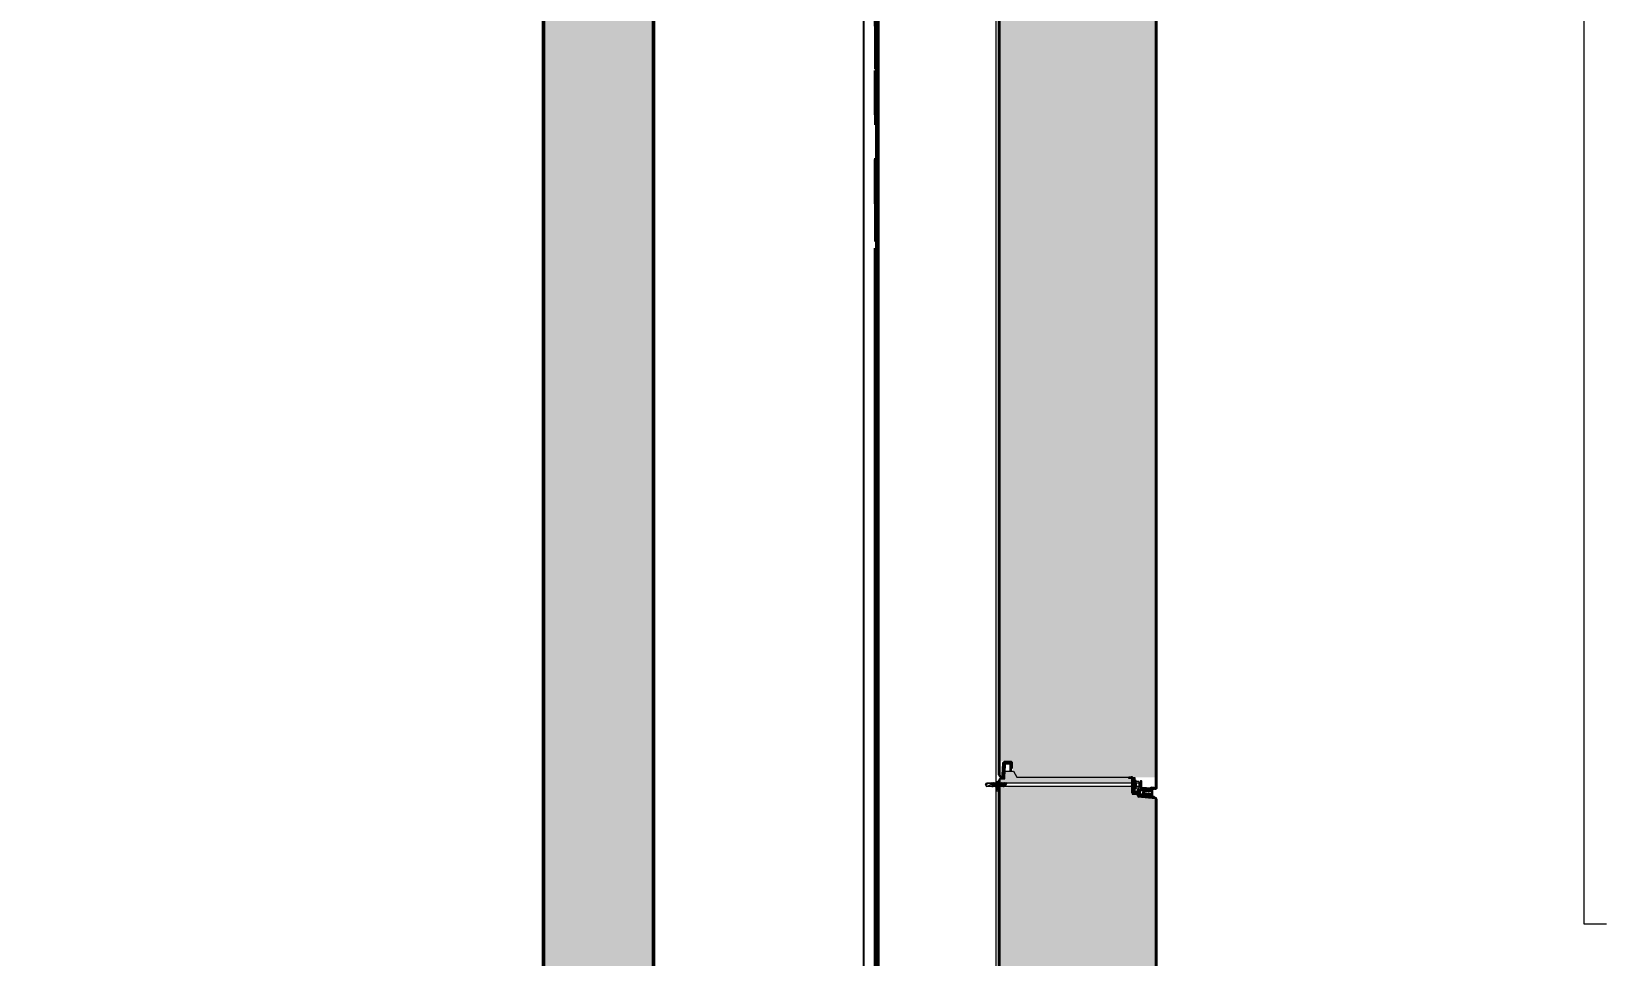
# Model space of a CAD drawing. Header units: millimetres. Extents: x -54677 to 188015, y -4000 to 32873.
# Drawn here: x 184996 to 186999, y 24427 to 25602 of the extents above; entities that cross this region are included whole.
import ezdxf

# ---------------------------------------------------------------- set-up
doc = ezdxf.new("R2010")
doc.units = ezdxf.units.MM
doc.header["$MEASUREMENT"] = 0
doc.linetypes.add('Dashed', pattern=[112.888889, 56.444445, -56.444445])
doc.linetypes.add('Double Dashed', pattern=[218.722215, 105.83333, -42.333331, 28.222222, -42.333331])
for name, color, linetype, lineweight in [('2D Layer_Pen_No__1', 7, 'Continuous', 13), ('2D Layer_Pen_No__173', 1, 'Continuous', 18), ('2D Layer_Pen_No__194', 7, 'Continuous', 25), ('2D Layer_Pen_No__3', 7, 'Continuous', 18), ('2D Layer_Pen_No__4', 7, 'Continuous', 20), ('2D Layer_Pen_No__5', 7, 'Continuous', 25), ('2D Layer_Pen_No__7', 7, 'Continuous', 35), ('New_2D Layer_Pen_No__1', 7, 'Continuous', 13), ('New_2D Layer_Pen_No__87', 8, 'Continuous', 20), ('New_2D Layer_Pen_No__88', 8, 'Continuous', 20)]:
    doc.layers.add(name, color=color, linetype=linetype, lineweight=lineweight)
for name, color, linetype, lineweight, true_color in [('2D Layer_Pen_No__241', 7, 'Continuous', 13, 0xc30c20), ('2D Layer_Pen_No__81', 7, 'Continuous', 20, 0x6a6a6a), ('New_2D Layer_Pen_No__147', 7, 'Continuous', 0, 0x606060), ('New_2D Layer_Pen_No__27', 7, 'Continuous', 50, 0x2a2a2a)]:
    doc.layers.add(name, color=color, linetype=linetype, lineweight=lineweight, true_color=true_color)
doc.layers.add('New_2D Layer', color=7, linetype='Continuous')
doc.styles.add('GENERATED_STYLE_1', font='')
doc.styles.get('GENERATED_STYLE_1').set_extended_font_data('Arial')
doc.dimstyles.new('GENERATED_STYLE__1', dxfattribs={"dimtxt": 50, "dimasz": 19, "dimexe": 0.18, "dimexo": 50, "dimgap": 0.09, "dimtad": 1, "dimtih": 1, "dimtoh": 1, "dimdec": 0, "dimzin": 0, "dimdsep": 46, "dimtxsty": 'GENERATED_STYLE_1', "dimblk": 'ARROWHEAD_2', "dimblk1": 'ARROWHEAD_2', "dimblk2": 'ARROWHEAD_2', "dimcen": 0.09, "dimclrd": 7, "dimclre": 7, "dimclrt": 7, "dimadec": 0, "dimazin": 0, "dimtfac": 1, "dimtdec": 4, "dimtmove": 0, "dimatfit": 3, "dimfxl": 1, "dimtolj": 1, "dimtzin": 0, "dimarcsym": 0})

# ---------------------------------------------------------------- blocks, each defined once
blk = doc.blocks.new('*D78', base_point=(160184.9, 11417.1))
at = {"layer": 'New_2D Layer_Pen_No__1', "linetype": 'Continuous'}
for p, q in [((186067.9, 23812.1), (186067.9, 25274.9)), ((183147.3, 23317.1), (183147.3, 23849.6)), ((183135.1, 23830.8), (183147.3, 23830.8)), ((183154.5, 23843.3), (183140.1, 23818.3)), ((183147.3, 23830.8), (186067.9, 23830.8)), ((186060.7, 23818.3), (186075.2, 23843.3)), ((186067.9, 23830.8), (186080.2, 23830.8))]:
    blk.add_line(p, q, dxfattribs=at)
at = {"layer": 'New_2D Layer_Pen_No__1', "insert": (184521.8, 23840.8), "char_height": 50, "attachment_point": 7, "style": 'GENERATED_STYLE_1'}
blk.add_mtext('\\A1;{\\fArial|b0|i0|c0|p34;2,921}', dxfattribs=at)
blk = doc.blocks.new('ARROWHEAD_2')
at = {"color": 0, "linetype": 'Continuous', "lineweight": 0}
for p, q in [((0, 0), (-1, 0)), ((-0.38, -0.66), (0.38, 0.66))]:
    blk.add_line(p, q, dxfattribs=at)

msp = doc.modelspace()

# ---------------------------------------------------------------- hatches: boundary and pattern name
at = {"layer": '2D Layer_Pen_No__3', "linetype": 'Continuous'}
msp.add_hatch(color=256, dxfattribs=at).paths.add_polyline_path([(186235.7, 24671.6), (186239.7, 24671.6, -0.414214), (186241.3, 24669.9), (186242.2, 24669.9), (186242.2, 24672.5, 0.414214), (186241.2, 24673.6), (186234.1, 24673.6, 0.39896), (186232.1, 24671.7), (186232, 24669.9), (186233.2, 24669.9, -0.304072)])
h = msp.add_hatch(dxfattribs=at)
h.set_pattern_fill('ANSI31_0002', color=256, style=0, pattern_type=2)
h.set_pattern_definition([(45, (185468.97, 24000.53), (-220.97, 220.97), [])])
h.paths.add_polyline_path([(186232, 24669.9), (186233.2, 24669.9, -0.304072), (186235.7, 24671.6), (186239.7, 24671.6, -0.414214), (186241.3, 24669.9), (186242.2, 24669.9), (186242.2, 24672.5, 0.414214), (186241.2, 24673.6), (186234.1, 24673.6, 0.39896), (186232.1, 24671.7)])
at = {"layer": '2D Layer_Pen_No__4', "linetype": 'Continuous', "lineweight": 0, "true_color": 0x000000}
for points in [[(186425.8, 25540), (186425.8, 25616), (186425.8, 25627), (186418.2, 25627.6), (186416.3, 25627.8), (186402.8, 25629), (186402.8, 25631.6, 0.177727), (186402.7, 25632), (186395.8, 25632.7), (186395.8, 25642), (186395.4, 25642.4), (186237.6, 25642.4), (186236.7, 25640.5), (186236.4, 25641.3), (186235.3, 25641.3), (186234.7, 25640.5), (186234.4, 25641.3), (186233.3, 25641.3), (186232.7, 25640.5), (186232.4, 25641.3), (186231.3, 25641.3), (186230.7, 25640.5), (186230.4, 25641.3), (186229.3, 25641.3), (186228.7, 25640.5), (186228.4, 25641.3), (186227.3, 25641.3), (186226.8, 25640.7), (186226.8, 25540)], [(186226.8, 25540), (186226.8, 24674), (186226.8, 24674.1), (186243.8, 24674.1), (186243.8, 24664.1), (186248.8, 24654.1), (186425.8, 24654.1), (186425.8, 25540)], [(186235.4, 24647.2), (186236.1, 24646.4), (186395.8, 24646.4), (186395.8, 24652.3, 0.085197), (186395.8, 24652.7), (186391.1, 24652.7), (186391.1, 24654.1), (186248.8, 24654.1), (186244.9, 24661.9), (186233.6, 24661.9), (186233.6, 24651.9), (186228.8, 24651.9), (186226.8, 24649.9), (186226.8, 24646.4), (186227.1, 24646.4), (186227.4, 24647.2), (186227.1, 24646), (186227.2, 24646), (186227.5, 24645.3), (186227.6, 24645.3), (186228.1, 24646.4), (186227.4, 24647.2)], [(186425.8, 24540), (186425.8, 24616), (186425.8, 24627), (186418.2, 24627.6), (186416.3, 24627.8), (186402.8, 24629), (186402.8, 24631.6, 0.177727), (186402.7, 24632), (186395.8, 24632.7), (186395.8, 24642), (186395.4, 24642.4), (186237.6, 24642.4), (186236.7, 24640.5), (186236.4, 24641.3), (186235.3, 24641.3), (186234.7, 24640.5), (186234.4, 24641.3), (186233.3, 24641.3), (186232.7, 24640.5), (186232.4, 24641.3), (186231.3, 24641.3), (186230.7, 24640.5), (186230.4, 24641.3), (186229.3, 24641.3), (186228.7, 24640.5), (186228.4, 24641.3), (186227.3, 24641.3), (186226.8, 24640.7), (186226.8, 24540)], [(186226.8, 24540), (186226.8, 23674), (186226.8, 23674.1), (186243.8, 23674.1), (186243.8, 23664.1), (186248.8, 23654.1), (186425.8, 23654.1), (186425.8, 24540)]]:
    msp.add_hatch(color=178, dxfattribs=at).paths.add_polyline_path(points)
at = {"layer": '2D Layer_Pen_No__4', "linetype": 'Continuous'}
h = msp.add_hatch(dxfattribs=at)
h.set_pattern_fill('INSUL_0002', color=256, style=0, pattern_type=2)
h.set_pattern_definition([(45, (185668.7, 23650), (-1591, 1591), []), (45, (185138.4, 24180.3), (-1591, 1591), [750, -750]), (45, (184608, 24710.7), (-1591, 1591), [750, -750])])
h.paths.add_polyline_path([(186397.9, 24646.4), (186395.8, 24652.3, 0.085197), (186395.8, 24652.7), (186391.1, 24652.7), (186391.1, 24654.1), (186248.8, 24654.1), (186244.9, 24661.9), (186233.6, 24661.9), (186233.6, 24651.9), (186228.8, 24651.9), (186226.8, 24649.9), (186226.8, 24645.6), (186227.2, 24646), (186227.5, 24645.3), (186228.5, 24645.3), (186229.2, 24646), (186229.5, 24645.3), (186230.5, 24645.3), (186231.2, 24646), (186231.5, 24645.3), (186232.5, 24645.3), (186233.2, 24646), (186233.5, 24645.3), (186234.5, 24645.3), (186235.2, 24646), (186237.6, 24646.4)])
at = {"layer": '2D Layer_Pen_No__7', "linetype": 'Continuous'}
h = msp.add_hatch(dxfattribs=at)
h.set_pattern_fill('ANSI31_0002', color=256, style=0, pattern_type=2)
h.set_pattern_definition([(135, (186303.94, 24518.55), (265.17, 265.17), [])])
h.paths.add_polyline_path([(186409.8, 24635, 0.512725), (186409.8, 24634.2), (186412.8, 24632.1, 0.645734), (186413.1, 24632.3), (186413, 24632.6), (186415.4, 24632.6), (186416.2, 24632.1, 0.645734), (186416.5, 24632.3), (186416.4, 24632.6), (186417.9, 24632.6, -0.414214), (186418.4, 24632.1), (186418.4, 24630.8, 0.185503), (186418.6, 24630.1), (186419.9, 24628.7, 0.189692), (186420.6, 24628.4), (186423.3, 24628.1, 0.78441), (186423.4, 24628.7), (186421.7, 24629.1, -0.34718), (186420.9, 24630.1), (186420.9, 24638.4, -0.396857), (186421.8, 24639.4), (186423.5, 24639.5, 0.78441), (186423.5, 24640.1), (186420.2, 24640.4, 0.235302), (186419.4, 24640), (186418.6, 24639.2, 0.185503), (186418.4, 24638.5), (186418.4, 24637.1, -0.414214), (186417.9, 24636.6), (186416.4, 24636.6), (186416.5, 24637, 0.645734), (186416.2, 24637.2), (186415.4, 24636.6), (186413, 24636.6), (186413.1, 24637, 0.645734), (186412.8, 24637.2)])
h.paths.add_polyline_path([(186411.2, 24634.5, -0.512725), (186411.2, 24634.8), (186412.4, 24635.6, -0.157084), (186412.6, 24635.7), (186414.9, 24635.7), (186414.4, 24634.6), (186414.9, 24633.5), (186412.6, 24633.5, -0.157084), (186412.4, 24633.6)], flags=0)
h.paths.add_polyline_path([(186415.3, 24634.6), (186415.8, 24635.7), (186418.7, 24635.7, -0.414214), (186418.9, 24635.5), (186418.9, 24633.7, -0.414214), (186418.7, 24633.5), (186415.8, 24633.5)], flags=0)
at = {"layer": 'New_2D Layer_Pen_No__147', "linetype": 'Continuous'}
h = msp.add_hatch(dxfattribs=at)
h.set_pattern_fill('Structural_Concrete_0002', color=256, style=0, pattern_type=2)
h.set_pattern_definition([(45, (160184.87, 11417.11), (-73.4847, 73.4847), [10, -50]), (45, (160169.34, 11475.06), (-73.4847, 73.4847), [10, -50]), (105, (160184.87, 11417.11), (100.38196, 26.89726), [10, -50]), (105, (160227.3, 11459.54), (100.38196, 26.89726), [10, -50]), (165, (160191.94, 11424.18), (26.89726, 100.38196), [10, -50]), (165, (160234.37, 11466.61), (26.89726, 100.38196), [10, -50]), (45, (160177.802, 11424.18), (-14.142136, 14.142136), [0, -20, 0, -30]), (90, (160184.873, 11431.25), (-20, 0), [0, -15, 0, -25])])
h.paths.add_polyline_path([(185647.3, 11367.1), (185787.3, 11367.1), (185787.3, 31517.1), (185647.3, 31517.1)])

# ---------------------------------------------------------------- linework, layer by layer
at = {"layer": '2D Layer_Pen_No__1', "linetype": 'Continuous'}
for p, q in [((186399.5, 24653.4), (186396.5, 24653.4)), ((186396.5, 24653.4), (186396.5, 24653.1)), ((186399.5, 24644.4), (186399.5, 24653.4)), ((186400.7, 24649.7), (186399.5, 24649.7)), ((186399.5, 24649.7), (186399.5, 24639.1)), ((186400.7, 24639.1), (186400.7, 24649.7)), ((186404, 24648.7), (186400.7, 24648.7)), ((186209.3, 24644.4), (186213.5, 24646.4)), ((186209.3, 24644.4), (186210.6, 24646.4)), ((186209.3, 24644.4), (186210.6, 24642.4)), ((186217.1, 24646.4), (186210.6, 24646.4)), ((186210.6, 24642.4), (186215.8, 24644.7)), ((186217, 24642.4), (186210.6, 24642.4)), ((186213.5, 24646.4), (186216.4, 24645.6)), ((186216.4, 24645.6), (186215.8, 24644.7)), ((186217.3, 24642.4), (186216.3, 24642.4)), ((186217.4, 24647.2), (186217, 24645.4)), ((186217.4, 24647.2), (186217, 24646.1)), ((186218.1, 24646.4), (186217, 24644)), ((186217, 24646.1), (186217, 24644)), ((186219.4, 24647.2), (186217.3, 24642.4)), ((186217.3, 24642.4), (186217.9, 24641.7)), ((186218.1, 24646.4), (186217.4, 24647.2)), ((186219.4, 24647.2), (186217.9, 24641.7)), ((186220.1, 24646.4), (186217.9, 24641.7)), ((186219.1, 24646.4), (186218.1, 24646.4)), ((186219.3, 24642.4), (186218.3, 24642.4)), ((186221.4, 24647.2), (186219.3, 24642.4)), ((186219.3, 24642.4), (186219.9, 24641.7)), ((186220.1, 24646.4), (186219.4, 24647.2)), ((186221.4, 24647.2), (186219.9, 24641.7)), ((186222.1, 24646.4), (186219.9, 24641.7)), ((186221.1, 24646.4), (186220.1, 24646.4)), ((186221.3, 24642.4), (186220.3, 24642.4)), ((186223.4, 24647.2), (186221.3, 24642.4)), ((186221.3, 24642.4), (186221.9, 24641.7)), ((186222.1, 24646.4), (186221.4, 24647.2)), ((186223.4, 24647.2), (186221.9, 24641.7)), ((186224.1, 24646.4), (186221.9, 24641.7)), ((186223.1, 24646.4), (186222.1, 24646.4)), ((186223.3, 24642.4), (186222.3, 24642.4)), ((186225.4, 24647.2), (186223.3, 24642.4)), ((186223.3, 24642.4), (186223.9, 24641.7)), ((186224.1, 24646.4), (186223.4, 24647.2)), ((186225.4, 24647.2), (186223.9, 24641.7)), ((186226.1, 24646.4), (186223.9, 24641.7)), ((186225.1, 24646.4), (186224.1, 24646.4)), ((186225.3, 24642.4), (186224.3, 24642.4)), ((186227.4, 24647.2), (186225.3, 24642.4)), ((186225.3, 24642.4), (186225.9, 24641.7)), ((186226.1, 24646.4), (186225.4, 24647.2)), ((186227.4, 24647.2), (186225.9, 24641.7)), ((186228.1, 24646.4), (186225.9, 24641.7)), ((186227.1, 24646.4), (186226.1, 24646.4)), ((186227.3, 24642.4), (186226.3, 24642.4)), ((186229.4, 24647.2), (186227.3, 24642.4)), ((186227.3, 24642.4), (186227.9, 24641.7)), ((186228.1, 24646.4), (186227.4, 24647.2)), ((186229.4, 24647.2), (186227.9, 24641.7)), ((186230.1, 24646.4), (186227.9, 24641.7)), ((186229.1, 24646.4), (186228.1, 24646.4)), ((186229.3, 24642.4), (186228.3, 24642.4)), ((186231.4, 24647.2), (186229.3, 24642.4)), ((186229.3, 24642.4), (186229.9, 24641.7)), ((186230.1, 24646.4), (186229.4, 24647.2)), ((186231.4, 24647.2), (186229.9, 24641.7)), ((186232.1, 24646.4), (186229.9, 24641.7)), ((186231.1, 24646.4), (186230.1, 24646.4)), ((186231.3, 24642.4), (186230.3, 24642.4)), ((186233.4, 24647.2), (186231.3, 24642.4)), ((186231.3, 24642.4), (186231.9, 24641.7)), ((186232.1, 24646.4), (186231.4, 24647.2)), ((186233.4, 24647.2), (186231.9, 24641.7)), ((186234.1, 24646.4), (186231.9, 24641.7)), ((186233.1, 24646.4), (186232.1, 24646.4)), ((186233.3, 24642.4), (186232.3, 24642.4)), ((186235.4, 24647.2), (186233.3, 24642.4)), ((186233.3, 24642.4), (186233.9, 24641.7)), ((186234.1, 24646.4), (186233.4, 24647.2)), ((186235.4, 24647.2), (186233.9, 24641.7)), ((186236.1, 24646.4), (186233.9, 24641.7)), ((186235.1, 24646.4), (186234.1, 24646.4)), ((186399.5, 24642.4), (186234.3, 24642.4)), ((186236.1, 24646.4), (186235.4, 24647.2)), ((186399.5, 24646.4), (186236.1, 24646.4)), ((186400.7, 24639.1), (186399.5, 24639.1)), ((186399.5, 24635.5), (186399.5, 24639.1)), ((186404.1, 24646.5), (186400.7, 24646.5)), ((186404.1, 24642.3), (186400.7, 24642.3)), ((186404, 24640.1), (186400.7, 24640.1)), ((186401.1, 24642.3), (186401.1, 24646.5)), ((186404.5, 24644.4), (186404.5, 24647.5)), ((186404.5, 24644.4), (186404.5, 24641.3))]:
    msp.add_line(p, q, dxfattribs=at)
for centre, radius, start, end in [((186402.9, 24647.5), 1.55, 318.7018, 49.0336), ((186402.9, 24641.3), 1.55, 310.9664, 41.2982), ((186397.9, 24644.3), 6.54, 1.0349, 19.8241), ((186397.9, 24644.5), 6.54, 340.1759, 358.9651)]:
    msp.add_arc(centre, radius, start, end, dxfattribs=at)
at = {"layer": '2D Layer_Pen_No__173', "linetype": 'Double Dashed'}
msp.add_line((186067.9, 32440), (186067.9, 10068), dxfattribs=at)
at = {"layer": '2D Layer_Pen_No__194', "linetype": 'Continuous', "flags": 128}
msp.add_lwpolyline([(186054.4, 26713.7), (186069.9, 26713.7), (186069.9, 23117.1), (186054.4, 23117.1)], close=True, dxfattribs=at)
at = {"layer": '2D Layer_Pen_No__241', "linetype": 'Dashed'}
msp.add_line((186067.9, 9917.1), (186067.9, 32404.7), dxfattribs=at)
at = {"layer": '2D Layer_Pen_No__3', "linetype": 'Continuous'}
for p, q in [((186232.1, 24671.7), (186232, 24669.9)), ((186232.1, 24671.7), (186232, 24669.9)), ((186233.2, 24669.9), (186232, 24669.9)), ((186233.2, 24669.9), (186232, 24669.9)), ((186241.2, 24673.6), (186234.1, 24673.6)), ((186241.2, 24673.6), (186234.1, 24673.6)), ((186235.7, 24671.6), (186239.7, 24671.6)), ((186235.7, 24671.6), (186239.7, 24671.6)), ((186241.3, 24669.9), (186242.2, 24669.9)), ((186241.3, 24669.9), (186242.2, 24669.9)), ((186242.2, 24669.9), (186242.2, 24672.5)), ((186242.2, 24669.9), (186242.2, 24672.5)), ((186223.4, 24648.6), (186226.3, 24648.6)), ((186223.4, 24648.6), (186226.3, 24636.6)), ((186223.4, 24636.6), (186226.3, 24648.6)), ((186223.4, 24636.6), (186226.3, 24636.6))]:
    msp.add_line(p, q, dxfattribs=at)
for centre, radius, start, end in [((186234.1, 24671.6), 2, 90, 177.0001), ((186234.1, 24671.6), 2, 90, 177.0001), ((186235.7, 24668.9), 2.63, 90, 157.6522), ((186235.7, 24668.9), 2.63, 90, 157.6522), ((186239.7, 24669.9), 1.63, 360, 90), ((186239.7, 24669.9), 1.63, 360, 90), ((186241.2, 24672.5), 1.08, 359.9999, 90), ((186241.2, 24672.5), 1.08, 359.9999, 90)]:
    msp.add_arc(centre, radius, start, end, dxfattribs=at)
at = {"layer": '2D Layer_Pen_No__4', "linetype": 'Continuous'}
for p, q in [((186425.8, 24639.7), (186425.8, 24694.7)), ((186226.8, 24649.9), (186228.8, 24651.9)), ((186228.8, 24651.9), (186233.6, 24651.9)), ((186233.6, 24661.9), (186244.9, 24661.9)), ((186233.6, 24651.9), (186233.6, 24661.9)), ((186244.9, 24661.9), (186248.8, 24654.1)), ((186248.8, 24654.1), (186391.1, 24654.1)), ((186389.7, 24654.1), (186391.1, 24654.1)), ((186391.1, 24654.1), (186391.1, 24652.7)), ((186391.1, 24652.7), (186395.8, 24652.7)), ((186395.8, 24646.3), (186395.8, 24652.7)), ((186395.8, 24644.8), (186394.5, 24643.5)), ((186394.5, 24643.5), (186395.8, 24642)), ((186395.8, 24642), (186395.8, 24632.7)), ((186395.8, 24632.7), (186402.8, 24632)), ((186402.8, 24632), (186402.8, 24629)), ((186402.8, 24629), (186425.8, 24627))]:
    msp.add_line(p, q, dxfattribs=at)
at = {"layer": '2D Layer_Pen_No__5', "linetype": 'Continuous'}
for p, q in [((186226.3, 24694.7), (186226.3, 25649.9)), ((186226.3, 24657), (186226.3, 24694.7)), ((186232.1, 24671.7), (186231.3, 24656.9)), ((186232.3, 24654.4), (186233.1, 24669.1)), ((186241.2, 24673.5), (186234.1, 24673.5)), ((186235.7, 24671.6), (186239.7, 24671.6)), ((186241.3, 24669.9), (186241.3, 24662.6)), ((186242.2, 24665.1), (186242.2, 24672.5)), ((186226.3, 23694.7), (186226.3, 24649.9)), ((186228.9, 24652.6), (186229.8, 24652.6)), ((186229.8, 24652.6), (186230.3, 24652.6)), ((186241.3, 24662.6), (186240.8, 24662.6)), ((186242.7, 24665.1), (186242.2, 24665.1)), ((186391.6, 24654), (186394.4, 24654.3)), ((186391.6, 24653.3), (186391.6, 24654)), ((186394.4, 24653.6), (186391.6, 24653.3)), ((186395.8, 24644.8), (186395.8, 24652.3)), ((186396.5, 24652.3), (186396.5, 24644.5)), ((186394.6, 24643.5), (186395.8, 24644.8)), ((186395.8, 24642.2), (186394.6, 24643.5)), ((186396.5, 24644.5), (186395.5, 24643.5)), ((186395.5, 24643.5), (186396.5, 24642.5)), ((186395.8, 24634.2), (186395.8, 24642.2)), ((186396.5, 24642.5), (186396.5, 24634.1)), ((186397.2, 24633.4), (186402.2, 24633)), ((186402.2, 24632.3), (186397.2, 24632.7)), ((186402.8, 24630.6), (186402.8, 24631.6)), ((186403.5, 24631.5), (186403.5, 24630.5)), ((186404.2, 24629.8), (186424.9, 24628)), ((186424.9, 24627.3), (186404.2, 24629.1))]:
    msp.add_line(p, q, dxfattribs=at)
at = {"layer": '2D Layer_Pen_No__5', "linetype": 'Continuous', "flags": 128}
for points in [[(186240.8, 25662.6), (186240.8, 25669.9, 0.414214), (186239.7, 25671.1), (186235.7, 25671.1, 0.39896), (186233.6, 25669), (186232.8, 25654.4, -0.39896), (186230.3, 25652.1), (186229.8, 25652.1), (186228.9, 25652.1, 0.414214), (186226.8, 25649.9), (186226.8, 24694.7)], [(186426.5, 25626.3), (186426.5, 24640.2, -0.440011), (186424.9, 24638.7), (186413.5, 24639.7), (186407.9, 24640.2, -0.388879), (186406.5, 24641.7), (186406.5, 24649.6), (186407.2, 24649.6), (186407.2, 24641.6, 0.388879), (186407.8, 24640.9), (186413.7, 24640.4), (186425, 24639.4, 0.440011), (186425.8, 24640.1), (186425.8, 25626.3)], [(186226.8, 24694.7), (186226.8, 24657, 0.974157), (186230.8, 24656.9), (186231.6, 24671.7, -0.39896), (186234.1, 24674), (186241.2, 24674, -0.414214), (186242.7, 24672.5), (186242.7, 24665.1)], [(186240.8, 24662.6), (186240.8, 24669.9, 0.414214), (186239.7, 24671.1), (186235.7, 24671.1, 0.39896), (186233.6, 24669), (186232.8, 24654.4, -0.39896), (186230.3, 24652.1), (186229.8, 24652.1), (186228.9, 24652.1, 0.414214), (186226.8, 24649.9), (186226.8, 23694.7)], [(186426.5, 24626.3), (186426.5, 23640.2, -0.440011), (186424.9, 23638.7), (186413.5, 23639.7), (186407.9, 23640.2, -0.388879), (186406.5, 23641.7), (186406.5, 23649.6), (186407.2, 23649.6), (186407.2, 23641.6, 0.388879), (186407.8, 23640.9), (186413.7, 23640.4), (186425, 23639.4, 0.440011), (186425.8, 23640.1), (186425.8, 24626.3)]]:
    msp.add_lwpolyline(points, format="xyb", dxfattribs=at)
at = {"layer": '2D Layer_Pen_No__5', "linetype": 'Continuous'}
for centre, radius, start, end in [((186234.1, 24671.5), 2, 90, 177.0001), ((186235.7, 24668.9), 2.63, 90, 177), ((186239.7, 24669.9), 1.63, 360, 90), ((186241.2, 24672.5), 1.08, 359.9999, 90), ((186228.8, 24657), 2.5, 180, 357), ((186228.9, 24649.9), 2.63, 90, 180), ((186230.3, 24654.6), 2, 269.9999, 357), ((186394.5, 24652.3), 2, 360, 95), ((186394.5, 24652.3), 1.3, 0, 95), ((186397.3, 24634.2), 1.5, 180, 265), ((186397.2, 24634.1), 0.7, 180, 265), ((186402, 24631.5), 1.5, 0, 85), ((186402.1, 24631.6), 0.7, 0, 84.9999), ((186404.3, 24630.6), 1.5, 180, 265), ((186404.2, 24630.5), 0.7, 180, 265), ((186424.8, 24626.3), 1.7, 0, 85), ((186424.8, 24626.3), 1, 0, 85)]:
    msp.add_arc(centre, radius, start, end, dxfattribs=at)
at = {"layer": '2D Layer_Pen_No__7', "linetype": 'Continuous'}
for p, q in [((186412.8, 24637.2), (186409.8, 24635)), ((186412.8, 24632.1), (186409.8, 24634.2)), ((186413, 24636.6), (186413.1, 24636.9)), ((186415.4, 24636.6), (186413, 24636.6)), ((186415.4, 24632.6), (186413, 24632.6)), ((186413, 24632.6), (186413.1, 24632.3)), ((186416.2, 24637.2), (186415.4, 24636.6)), ((186416.2, 24632.1), (186415.4, 24632.6)), ((186416.4, 24636.6), (186416.5, 24636.9)), ((186417.9, 24636.6), (186416.4, 24636.6)), ((186417.9, 24632.6), (186416.4, 24632.6)), ((186416.4, 24632.6), (186416.5, 24632.3)), ((186418.4, 24637.1), (186418.4, 24638.5)), ((186418.4, 24630.8), (186418.4, 24632.1)), ((186419.4, 24640), (186418.6, 24639.2)), ((186419.9, 24628.7), (186418.6, 24630.1)), ((186423.4, 24640.1), (186420.2, 24640.4)), ((186423.2, 24628.1), (186420.6, 24628.4)), ((186420.9, 24630.1), (186420.9, 24638.4)), ((186423.3, 24628.7), (186421.7, 24629.1)), ((186423.4, 24639.5), (186421.8, 24639.4))]:
    msp.add_line(p, q, dxfattribs=at)
at = {"layer": '2D Layer_Pen_No__7', "linetype": 'Continuous', "flags": 128}
msp.add_lwpolyline([(186410.2, 24636.4, -0.198912), (186409.9, 24636.2), (186409.8, 24636.2), (186409.8, 24637.4), (186405.4, 24637.1, 0.414214), (186404.9, 24636.6), (186405.1, 24632.8, 0.388879), (186405.6, 24632.3), (186410, 24632.1), (186410, 24633.1, -0.221334), (186410.4, 24633), (186411.3, 24632.2, 0.176327), (186411.6, 24632.1), (186413.5, 24632), (186413.4, 24632.7, -0.221334), (186413.8, 24632.5), (186414.3, 24632.1, 0.176327), (186414.7, 24631.9), (186416.9, 24631.9), (186416.8, 24632.8), (186416.9, 24632.8, -0.198912), (186417.2, 24632.7), (186418, 24632, -0.198912), (186418.1, 24631.7), (186418.2, 24630.3), (186404.4, 24630.9, -0.388879), (186403.7, 24631.5), (186403.6, 24632.5, 0.388879), (186402.2, 24633.9), (186397.2, 24634.1, -0.402694), (186396.5, 24634.8), (186396.5, 24653.1, -0.414214), (186398, 24651.6), (186398, 24648.8), (186397.5, 24648.3), (186398, 24647.8), (186398, 24644.8), (186397.5, 24644.3), (186398, 24643.8), (186398, 24636.3, 0.402694), (186398.7, 24635.6), (186403, 24635.4, 0.440011), (186403.5, 24635.9), (186403.4, 24638.1, -0.414214), (186403.9, 24638.6), (186417.3, 24639.2, -0.414214), (186417.8, 24638.7), (186417.8, 24637.8, -0.198912), (186417.7, 24637.4), (186417, 24636.7, -0.198912), (186416.7, 24636.5), (186416.6, 24636.5), (186416.6, 24637.7), (186414.8, 24637.6, 0.198912), (186414.4, 24637.4), (186413.6, 24636.5, -0.198912), (186413.3, 24636.4), (186413.2, 24636.4), (186413.2, 24637.5), (186411.4, 24637.4, 0.198912), (186411.1, 24637.3)], format="xyb", close=True, dxfattribs=at)
at = {"layer": '2D Layer_Pen_No__7', "linetype": 'Continuous'}
for centre, radius, start, end in [((186410.1, 24634.6), 0.5, 125.7093, 234.2907), ((186412.9, 24637), 0.2, 338.7607, 125.7093), ((186412.9, 24632.3), 0.2, 234.2907, 21.2393), ((186416.3, 24637), 0.2, 338.7607, 125.7093), ((186416.3, 24632.3), 0.2, 234.2907, 21.2393), ((186417.9, 24637.1), 0.5, 270, 0), ((186417.9, 24632.1), 0.5, 0, 90), ((186419.4, 24638.5), 1, 137.9638, 180), ((186419.4, 24630.8), 1, 180, 222.0362), ((186420.2, 24639.4), 1, 85, 137.9638), ((186420.7, 24629.4), 1, 222.0362, 265), ((186421.9, 24638.4), 1, 93.416, 180), ((186421.9, 24630.1), 1, 180, 256.584), ((186423.3, 24628.4), 0.3, 254.6555, 85.3795), ((186423.4, 24639.8), 0.3, 264.6205, 95.3445)]:
    msp.add_arc(centre, radius, start, end, dxfattribs=at)
at = {"layer": '2D Layer_Pen_No__81', "linetype": 'Continuous', "flags": 128}
msp.add_lwpolyline([(186222.4, 27719.1), (186222.4, 23126.1), (186072.4, 23126.1), (186072.4, 26712.7)], dxfattribs=at)
at = {"layer": 'New_2D Layer_Pen_No__27', "linetype": 'Continuous'}
for p, q in [((185647.3, 31517.1), (185647.3, 11367.1)), ((185787.3, 31517.1), (185787.3, 11417.1))]:
    msp.add_line(p, q, dxfattribs=at)
at = {"layer": 'New_2D Layer_Pen_No__87', "linetype": 'Continuous'}
for p, q in [((186970.4, 24467.1), (186970.4, 26587.1)), ((186998.6, 24467.1), (186970.4, 24467.1))]:
    msp.add_line(p, q, dxfattribs=at)
at = {"layer": 'New_2D Layer_Pen_No__88', "linetype": 'Continuous'}
msp.add_line((186073.5, 25908.6), (186073.5, 23567.1), dxfattribs=at)

# ---------------------------------------------------------------- dimensions: what is measured, and where the dimension line sits
at = {"layer": 'New_2D Layer', "linetype": 'Continuous'}
dim = msp.add_linear_dim(base=(186067.9, 23830.8), p1=(183147.3, 23267.1), p2=(186067.9, 25324.9), dimstyle='GENERATED_STYLE__1', dxfattribs=at)
dim.commit()
dim.dimension.update_dxf_attribs({"geometry": '*D78', "text_midpoint": (184616.7, 23865.8), "dimtype": 160})

doc.saveas('drawing.dxf')
